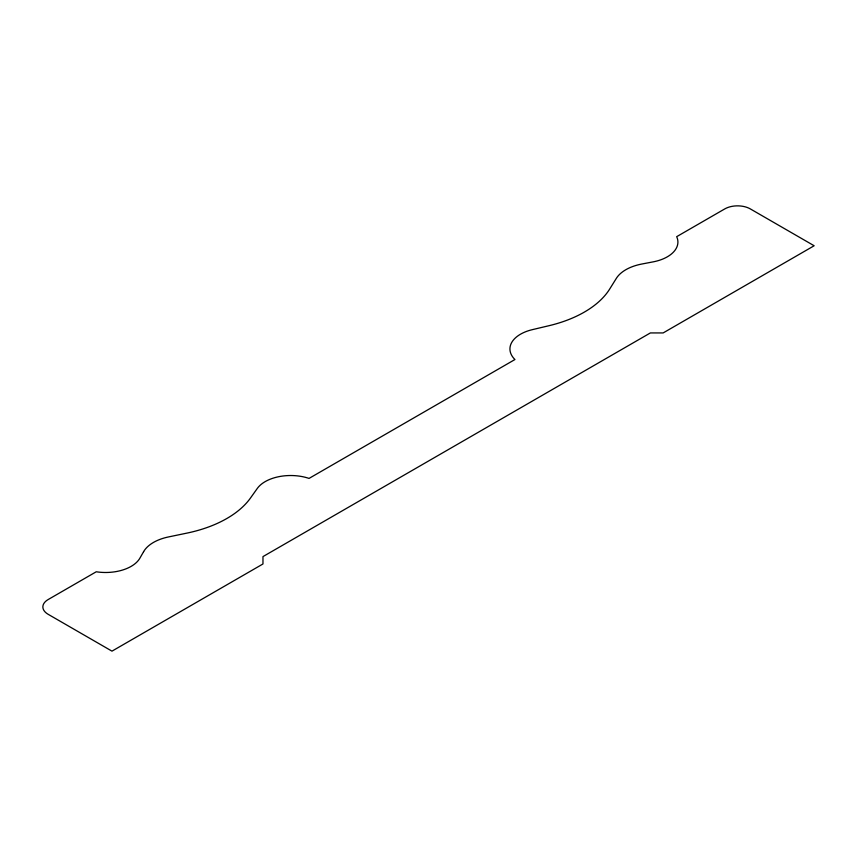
<?xml version="1.0" encoding="UTF-8"?>
<svg xmlns="http://www.w3.org/2000/svg" width="857" height="857" viewBox="0 0 857 857"><rect width="100%" height="100%" fill="white"/><g stroke="black" fill="none" stroke-linecap="round" stroke-linejoin="round"><path stroke-width="1.29" d="M143.622 551.651L139.873 558.196A36.112 20.847 0 0 1 96.241 571.78L48.142 599.557A18.051 10.423 0 0 0 48.142 614.298L111.978 651.149L262.97 563.97L262.97 556.6L650.377 332.934L663.147 332.934L814.15 245.755L750.314 208.904A18.051 10.423 0 0 0 724.786 208.904L676.676 236.671A36.112 20.847 0 0 1 653.141 261.867L641.807 264.031A40.622 23.45 0 0 0 616.344 278.354L609.681 289.045A108.336 62.54 0 0 1 548.994 325.703L532.293 329.666A36.112 20.847 0 0 0 514.939 359.533L309.045 478.41A36.112 20.847 0 0 0 257.314 488.426L250.448 498.067A108.336 62.54 0 0 1 186.955 533.108L168.433 536.953A40.622 23.45 0 0 0 143.622 551.651"/></g></svg>
